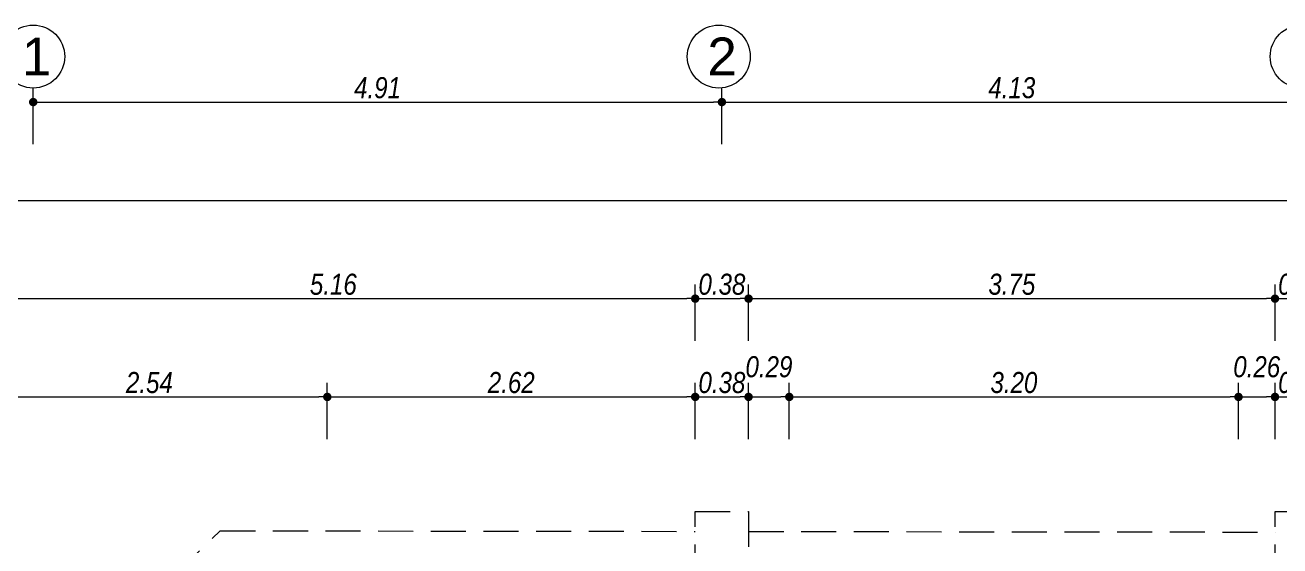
# Model space of a CAD drawing. Header units: inches. Extents: x 140 to 978, y -82 to 38.
# Drawn here: x 770.27 to 779.21, y 24.21 to 27.92 of the extents above; entities that cross this region are included whole.
import ezdxf

# ---------------------------------------------------------------- set-up
doc = ezdxf.new("R2010")
doc.units = ezdxf.units.IN
doc.header["$MEASUREMENT"] = 0
doc.linetypes.add('DASHED2', pattern=[0.375, 0.25, -0.125])
doc.layers.get('0').update_dxf_attribs({"lineweight": 0})
for name, color, linetype, lineweight in [('UNSAAC-COTA', 48, 'Continuous', 0), ('UNSAAC-FACHADA(2DO PLANO)', 7, 'Continuous', 30), ('UNSAAC-MUEBLE', 254, 'Continuous', 0), ('UNSAAC-PROYECCIONES', 38, 'DASHED2', 0), ('UNSAAC-TEXTOS', 250, 'Continuous', 0)]:
    doc.layers.add(name, color=color, linetype=linetype, lineweight=lineweight)
doc.styles.add('narrow', font='')
doc.styles.get("Standard").update_dxf_attribs({"font": 'arial.ttf'})
doc.styles.get('narrow').set_extended_font_data('Arial Narrow', italic=True)
doc.dimstyles.new('1EN75', dxfattribs={"dimtxt": 0.15, "dimasz": 0.06, "dimexe": 0.1, "dimexo": 0.15, "dimgap": 0.025, "dimtad": 1, "dimzin": 1, "dimdsep": 46, "dimtxsty": 'narrow', "dimblk": 'DOT', "dimcen": 0.1, "dimclrd": 256, "dimclre": 256, "dimclrt": 256, "dimaunit": 1, "dimadec": 3, "dimazin": 0, "dimtfac": 1, "dimtmove": 2, "dimatfit": 3, "dimldrblk": 'ARCHTICK', "dimfxl": 0.3, "dimfxlon": 1, "dimtolj": 1, "dimtzin": 0, "dimlwd": 0, "dimlwe": 0, "dimarcsym": 0})

# ---------------------------------------------------------------- blocks, each defined once
blk = doc.blocks.new('A$C38507331')
at = {"layer": 'UNSAAC-PROYECCIONES'}
for points in [[(-24.991, 34.7161), (-24.991, 36.6995), (-24.611, 36.6995), (-24.611, 34.7161)], [(-20.861, 34.7161), (-20.861, 36.6995), (-20.481, 36.6995), (-20.481, 34.7161)], [(-31.9396, 29.7609), (-31.9482, 33.1314), (-28.3742, 36.5628), (-24.991, 36.5586)], [(-24.611, 36.5581), (-20.861, 36.5535)]]:
    blk.add_lwpolyline(points, dxfattribs=at)
blk = doc.blocks.new('_Dot')
at = {"color": 0, "linetype": 'ByBlock', "lineweight": -2}
blk.add_line((-0.5, 0), (-1, 0), dxfattribs=at)
at = {"color": 0, "linetype": 'ByBlock', "const_width": 0.5}
blk.add_lwpolyline([(-0.25, 0, 1), (0.25, 0, 1)], format="xyb", close=True, dxfattribs=at)
blk = doc.blocks.new('*D483')
at = {"layer": 'Defpoints', "color": 0, "transparency": 16777216}
for p in [(772.4261, 25.2692), (772.4261, 24.2692), (769.891, 21.8642)]:
    blk.add_point(p, dxfattribs=at)
at = {"layer": 'UNSAAC-COTA', "lineweight": 0, "transparency": 16777216}
for p, q in [((769.891, 24.9692), (769.891, 25.3692)), ((772.4261, 24.9692), (772.4261, 25.3692)), ((769.951, 25.2692), (772.3661, 25.2692))]:
    blk.add_line(p, q, dxfattribs=at)
at = {"layer": 'UNSAAC-COTA', "lineweight": 0, "transparency": 16777216, "xscale": 0.06, "yscale": 0.06, "zscale": 0.06, "rotation": 180}
blk.add_blockref('_Dot', (769.891, 25.2692), dxfattribs=at)
at = {"layer": 'UNSAAC-COTA', "lineweight": 0, "transparency": 16777216, "xscale": 0.06, "yscale": 0.06, "zscale": 0.06}
blk.add_blockref('_Dot', (772.4261, 25.2692), dxfattribs=at)
at = {"layer": 'UNSAAC-COTA', "transparency": 16777216, "insert": (771.1585, 25.3708), "char_height": 0.15, "attachment_point": 5, "style": 'narrow'}
blk.add_mtext('\\A1;2.54', dxfattribs=at)
blk = doc.blocks.new('_ArchTick')
at = {"layer": 'UNSAAC-FACHADA(2DO PLANO)', "color": 0, "const_width": 0.15}
blk.add_lwpolyline([(-0.5, -0.5), (0.5, 0.5)], dxfattribs=at)
blk = doc.blocks.new('*D484')
at = {"layer": 'Defpoints', "color": 0, "transparency": 16777216}
for p in [(775.0469, 25.2692), (772.4261, 24.2692), (775.0469, 24.2692)]:
    blk.add_point(p, dxfattribs=at)
at = {"layer": 'UNSAAC-COTA', "lineweight": 0, "transparency": 16777216}
for p, q in [((772.4261, 24.9692), (772.4261, 25.3692)), ((775.0469, 24.9692), (775.0469, 25.3692)), ((772.4861, 25.2692), (774.9869, 25.2692))]:
    blk.add_line(p, q, dxfattribs=at)
at = {"layer": 'UNSAAC-COTA', "lineweight": 0, "transparency": 16777216, "xscale": 0.06, "yscale": 0.06, "zscale": 0.06, "rotation": 180}
blk.add_blockref('_Dot', (772.4261, 25.2692), dxfattribs=at)
at = {"layer": 'UNSAAC-COTA', "lineweight": 0, "transparency": 16777216, "xscale": 0.06, "yscale": 0.06, "zscale": 0.06}
blk.add_blockref('_Dot', (775.0469, 25.2692), dxfattribs=at)
at = {"layer": 'UNSAAC-COTA', "transparency": 16777216, "insert": (773.7365, 25.3708), "char_height": 0.15, "attachment_point": 5, "style": 'narrow'}
blk.add_mtext('\\A1;2.62', dxfattribs=at)
blk = doc.blocks.new('*D485')
at = {"layer": 'Defpoints', "color": 0, "transparency": 16777216}
for p in [(775.4269, 25.2692), (775.0469, 24.2692), (775.4269, 24.2692)]:
    blk.add_point(p, dxfattribs=at)
at = {"layer": 'UNSAAC-COTA', "lineweight": 0, "transparency": 16777216}
for p, q in [((775.0469, 24.9692), (775.0469, 25.3692)), ((775.4269, 24.9692), (775.4269, 25.3692)), ((775.1069, 25.2692), (775.3669, 25.2692))]:
    blk.add_line(p, q, dxfattribs=at)
at = {"layer": 'UNSAAC-COTA', "lineweight": 0, "transparency": 16777216, "xscale": 0.06, "yscale": 0.06, "zscale": 0.06, "rotation": 180}
blk.add_blockref('_Dot', (775.0469, 25.2692), dxfattribs=at)
at = {"layer": 'UNSAAC-COTA', "lineweight": 0, "transparency": 16777216, "xscale": 0.06, "yscale": 0.06, "zscale": 0.06}
blk.add_blockref('_Dot', (775.4269, 25.2692), dxfattribs=at)
at = {"layer": 'UNSAAC-COTA', "transparency": 16777216, "insert": (775.2369, 25.3708), "char_height": 0.15, "attachment_point": 5, "style": 'narrow'}
blk.add_mtext('\\A1;0.38', dxfattribs=at)
blk = doc.blocks.new('*D486')
at = {"layer": 'Defpoints', "color": 0, "transparency": 16777216}
for p in [(775.7169, 25.2692), (775.4269, 24.2692), (775.7169, 24.2692)]:
    blk.add_point(p, dxfattribs=at)
at = {"layer": 'UNSAAC-COTA', "lineweight": 0, "transparency": 16777216}
for p, q in [((775.4269, 24.9692), (775.4269, 25.3692)), ((775.7169, 24.9692), (775.7169, 25.3692)), ((775.4869, 25.2692), (775.6569, 25.2692))]:
    blk.add_line(p, q, dxfattribs=at)
at = {"layer": 'UNSAAC-COTA', "lineweight": 0, "transparency": 16777216, "xscale": 0.06, "yscale": 0.06, "zscale": 0.06, "rotation": 180}
blk.add_blockref('_Dot', (775.4269, 25.2692), dxfattribs=at)
at = {"layer": 'UNSAAC-COTA', "lineweight": 0, "transparency": 16777216, "xscale": 0.06, "yscale": 0.06, "zscale": 0.06}
blk.add_blockref('_Dot', (775.7169, 25.2692), dxfattribs=at)
at = {"layer": 'UNSAAC-COTA', "transparency": 16777216, "insert": (775.5719, 25.4833), "char_height": 0.15, "attachment_point": 5, "style": 'narrow'}
blk.add_mtext('\\A1;0.29', dxfattribs=at)
blk = doc.blocks.new('*D487')
at = {"layer": 'Defpoints', "color": 0, "transparency": 16777216}
for p in [(778.9169, 25.2692), (775.7169, 24.2692), (778.9169, 24.2692)]:
    blk.add_point(p, dxfattribs=at)
at = {"layer": 'UNSAAC-COTA', "lineweight": 0, "transparency": 16777216}
for p, q in [((775.7169, 24.9692), (775.7169, 25.3692)), ((778.9169, 24.9692), (778.9169, 25.3692)), ((775.7769, 25.2692), (778.8569, 25.2692))]:
    blk.add_line(p, q, dxfattribs=at)
at = {"layer": 'UNSAAC-COTA', "lineweight": 0, "transparency": 16777216, "xscale": 0.06, "yscale": 0.06, "zscale": 0.06, "rotation": 180}
blk.add_blockref('_Dot', (775.7169, 25.2692), dxfattribs=at)
at = {"layer": 'UNSAAC-COTA', "lineweight": 0, "transparency": 16777216, "xscale": 0.06, "yscale": 0.06, "zscale": 0.06}
blk.add_blockref('_Dot', (778.9169, 25.2692), dxfattribs=at)
at = {"layer": 'UNSAAC-COTA', "transparency": 16777216, "insert": (777.3169, 25.3708), "char_height": 0.15, "attachment_point": 5, "style": 'narrow'}
blk.add_mtext('\\A1;3.20', dxfattribs=at)
blk = doc.blocks.new('*D488')
at = {"layer": 'Defpoints', "color": 0, "transparency": 16777216}
for p in [(779.1769, 25.2692), (778.9169, 24.2692), (779.1769, 24.2692)]:
    blk.add_point(p, dxfattribs=at)
at = {"layer": 'UNSAAC-COTA', "lineweight": 0, "transparency": 16777216}
for p, q in [((778.9169, 24.9692), (778.9169, 25.3692)), ((779.1769, 24.9692), (779.1769, 25.3692)), ((778.9769, 25.2692), (779.1169, 25.2692))]:
    blk.add_line(p, q, dxfattribs=at)
at = {"layer": 'UNSAAC-COTA', "lineweight": 0, "transparency": 16777216, "xscale": 0.06, "yscale": 0.06, "zscale": 0.06, "rotation": 180}
blk.add_blockref('_Dot', (778.9169, 25.2692), dxfattribs=at)
at = {"layer": 'UNSAAC-COTA', "lineweight": 0, "transparency": 16777216, "xscale": 0.06, "yscale": 0.06, "zscale": 0.06}
blk.add_blockref('_Dot', (779.1769, 25.2692), dxfattribs=at)
at = {"layer": 'UNSAAC-COTA', "transparency": 16777216, "insert": (779.0469, 25.4833), "char_height": 0.15, "attachment_point": 5, "style": 'narrow'}
blk.add_mtext('\\A1;0.26', dxfattribs=at)
blk = doc.blocks.new('*D489')
at = {"layer": 'Defpoints', "color": 0, "transparency": 16777216}
for p in [(779.5569, 25.2692), (779.1769, 24.2692), (779.5569, 24.2692)]:
    blk.add_point(p, dxfattribs=at)
at = {"layer": 'UNSAAC-COTA', "lineweight": 0, "transparency": 16777216}
for p, q in [((779.1769, 24.9692), (779.1769, 25.3692)), ((779.5569, 24.9692), (779.5569, 25.3692)), ((779.2369, 25.2692), (779.4969, 25.2692))]:
    blk.add_line(p, q, dxfattribs=at)
at = {"layer": 'UNSAAC-COTA', "lineweight": 0, "transparency": 16777216, "xscale": 0.06, "yscale": 0.06, "zscale": 0.06, "rotation": 180}
blk.add_blockref('_Dot', (779.1769, 25.2692), dxfattribs=at)
at = {"layer": 'UNSAAC-COTA', "lineweight": 0, "transparency": 16777216, "xscale": 0.06, "yscale": 0.06, "zscale": 0.06}
blk.add_blockref('_Dot', (779.5569, 25.2692), dxfattribs=at)
at = {"layer": 'UNSAAC-COTA', "transparency": 16777216, "insert": (779.3669, 25.3708), "char_height": 0.15, "attachment_point": 5, "style": 'narrow'}
blk.add_mtext('\\A1;0.38', dxfattribs=at)
blk = doc.blocks.new('*D506')
at = {"layer": 'Defpoints', "color": 0, "transparency": 16777216}
for p in [(775.0469, 25.9692), (775.0469, 24.2692), (769.891, 21.8642)]:
    blk.add_point(p, dxfattribs=at)
at = {"layer": 'UNSAAC-COTA', "lineweight": 0, "transparency": 16777216}
for p, q in [((769.891, 25.6692), (769.891, 26.0692)), ((775.0469, 25.6692), (775.0469, 26.0692)), ((769.951, 25.9692), (774.9869, 25.9692))]:
    blk.add_line(p, q, dxfattribs=at)
at = {"layer": 'UNSAAC-COTA', "lineweight": 0, "transparency": 16777216, "xscale": 0.06, "yscale": 0.06, "zscale": 0.06, "rotation": 180}
blk.add_blockref('_Dot', (769.891, 25.9692), dxfattribs=at)
at = {"layer": 'UNSAAC-COTA', "lineweight": 0, "transparency": 16777216, "xscale": 0.06, "yscale": 0.06, "zscale": 0.06}
blk.add_blockref('_Dot', (775.0469, 25.9692), dxfattribs=at)
at = {"layer": 'UNSAAC-COTA', "transparency": 16777216, "insert": (772.4689, 26.0708), "char_height": 0.15, "attachment_point": 5, "style": 'narrow'}
blk.add_mtext('\\A1;5.16', dxfattribs=at)
blk = doc.blocks.new('*D507')
at = {"layer": 'Defpoints', "color": 0, "transparency": 16777216}
for p in [(775.4269, 25.9692), (775.0469, 24.2692), (775.4269, 24.2692)]:
    blk.add_point(p, dxfattribs=at)
at = {"layer": 'UNSAAC-COTA', "lineweight": 0, "transparency": 16777216}
for p, q in [((775.0469, 25.6692), (775.0469, 26.0692)), ((775.4269, 25.6692), (775.4269, 26.0692)), ((775.1069, 25.9692), (775.3669, 25.9692))]:
    blk.add_line(p, q, dxfattribs=at)
at = {"layer": 'UNSAAC-COTA', "lineweight": 0, "transparency": 16777216, "xscale": 0.06, "yscale": 0.06, "zscale": 0.06, "rotation": 180}
blk.add_blockref('_Dot', (775.0469, 25.9692), dxfattribs=at)
at = {"layer": 'UNSAAC-COTA', "lineweight": 0, "transparency": 16777216, "xscale": 0.06, "yscale": 0.06, "zscale": 0.06}
blk.add_blockref('_Dot', (775.4269, 25.9692), dxfattribs=at)
at = {"layer": 'UNSAAC-COTA', "transparency": 16777216, "insert": (775.2369, 26.0708), "char_height": 0.15, "attachment_point": 5, "style": 'narrow'}
blk.add_mtext('\\A1;0.38', dxfattribs=at)
blk = doc.blocks.new('*D508')
at = {"layer": 'Defpoints', "color": 0, "transparency": 16777216}
for p in [(779.1769, 25.9692), (775.4269, 24.2692), (779.1769, 24.2692)]:
    blk.add_point(p, dxfattribs=at)
at = {"layer": 'UNSAAC-COTA', "lineweight": 0, "transparency": 16777216}
for p, q in [((775.4269, 25.6692), (775.4269, 26.0692)), ((779.1769, 25.6692), (779.1769, 26.0692)), ((775.4869, 25.9692), (779.1169, 25.9692))]:
    blk.add_line(p, q, dxfattribs=at)
at = {"layer": 'UNSAAC-COTA', "lineweight": 0, "transparency": 16777216, "xscale": 0.06, "yscale": 0.06, "zscale": 0.06, "rotation": 180}
blk.add_blockref('_Dot', (775.4269, 25.9692), dxfattribs=at)
at = {"layer": 'UNSAAC-COTA', "lineweight": 0, "transparency": 16777216, "xscale": 0.06, "yscale": 0.06, "zscale": 0.06}
blk.add_blockref('_Dot', (779.1769, 25.9692), dxfattribs=at)
at = {"layer": 'UNSAAC-COTA', "transparency": 16777216, "insert": (777.3019, 26.0708), "char_height": 0.15, "attachment_point": 5, "style": 'narrow'}
blk.add_mtext('\\A1;3.75', dxfattribs=at)
blk = doc.blocks.new('*D509')
at = {"layer": 'Defpoints', "color": 0, "transparency": 16777216}
for p in [(779.5569, 25.9692), (779.1769, 24.2692), (779.5569, 24.2692)]:
    blk.add_point(p, dxfattribs=at)
at = {"layer": 'UNSAAC-COTA', "lineweight": 0, "transparency": 16777216}
for p, q in [((779.1769, 25.6692), (779.1769, 26.0692)), ((779.5569, 25.6692), (779.5569, 26.0692)), ((779.2369, 25.9692), (779.4969, 25.9692))]:
    blk.add_line(p, q, dxfattribs=at)
at = {"layer": 'UNSAAC-COTA', "lineweight": 0, "transparency": 16777216, "xscale": 0.06, "yscale": 0.06, "zscale": 0.06, "rotation": 180}
blk.add_blockref('_Dot', (779.1769, 25.9692), dxfattribs=at)
at = {"layer": 'UNSAAC-COTA', "lineweight": 0, "transparency": 16777216, "xscale": 0.06, "yscale": 0.06, "zscale": 0.06}
blk.add_blockref('_Dot', (779.5569, 25.9692), dxfattribs=at)
at = {"layer": 'UNSAAC-COTA', "transparency": 16777216, "insert": (779.3669, 26.0708), "char_height": 0.15, "attachment_point": 5, "style": 'narrow'}
blk.add_mtext('\\A1;0.38', dxfattribs=at)
blk = doc.blocks.new('*D520')
at = {"layer": 'Defpoints', "color": 0, "transparency": 16777216}
for p in [(807.4869, 26.6692), (807.4869, 24.2692), (769.891, 21.8642)]:
    blk.add_point(p, dxfattribs=at)
at = {"layer": 'UNSAAC-COTA', "lineweight": 0, "transparency": 16777216}
for p, q in [((769.891, 26.3692), (769.891, 26.7692)), ((807.4869, 26.3692), (807.4869, 26.7692)), ((769.951, 26.6692), (807.4269, 26.6692))]:
    blk.add_line(p, q, dxfattribs=at)
at = {"layer": 'UNSAAC-COTA', "lineweight": 0, "transparency": 16777216, "xscale": 0.06, "yscale": 0.06, "zscale": 0.06, "rotation": 180}
blk.add_blockref('_Dot', (769.891, 26.6692), dxfattribs=at)
at = {"layer": 'UNSAAC-COTA', "lineweight": 0, "transparency": 16777216, "xscale": 0.06, "yscale": 0.06, "zscale": 0.06}
blk.add_blockref('_Dot', (807.4869, 26.6692), dxfattribs=at)
at = {"layer": 'UNSAAC-COTA', "transparency": 16777216, "insert": (788.689, 26.7708), "char_height": 0.15, "attachment_point": 5, "style": 'narrow'}
blk.add_mtext('\\A1;37.60', dxfattribs=at)
blk = doc.blocks.new('*D521')
at = {"layer": 'Defpoints', "color": 0, "transparency": 16777216}
for p in [(775.2369, 27.3692), (775.2369, 24.4392), (770.3311, 19.4839)]:
    blk.add_point(p, dxfattribs=at)
at = {"layer": 'UNSAAC-COTA', "lineweight": 0, "transparency": 16777216}
for p, q in [((770.3311, 27.0692), (770.3311, 27.4692)), ((775.2369, 27.0692), (775.2369, 27.4692)), ((770.3911, 27.3692), (775.1769, 27.3692))]:
    blk.add_line(p, q, dxfattribs=at)
at = {"layer": 'UNSAAC-COTA', "lineweight": 0, "transparency": 16777216, "xscale": 0.06, "yscale": 0.06, "zscale": 0.06, "rotation": 180}
blk.add_blockref('_Dot', (770.3311, 27.3692), dxfattribs=at)
at = {"layer": 'UNSAAC-COTA', "lineweight": 0, "transparency": 16777216, "xscale": 0.06, "yscale": 0.06, "zscale": 0.06}
blk.add_blockref('_Dot', (775.2369, 27.3692), dxfattribs=at)
at = {"layer": 'UNSAAC-COTA', "transparency": 16777216, "insert": (772.784, 27.4708), "char_height": 0.15, "attachment_point": 5, "style": 'narrow'}
blk.add_mtext('\\A1;4.91', dxfattribs=at)
blk = doc.blocks.new('*D522')
at = {"layer": 'Defpoints', "color": 0, "transparency": 16777216}
for p in [(779.3669, 27.3692), (775.2369, 24.4392), (779.3669, 24.4392)]:
    blk.add_point(p, dxfattribs=at)
at = {"layer": 'UNSAAC-COTA', "lineweight": 0, "transparency": 16777216}
for p, q in [((775.2369, 27.0692), (775.2369, 27.4692)), ((779.3669, 27.0692), (779.3669, 27.4692)), ((775.2969, 27.3692), (779.3069, 27.3692))]:
    blk.add_line(p, q, dxfattribs=at)
at = {"layer": 'UNSAAC-COTA', "lineweight": 0, "transparency": 16777216, "xscale": 0.06, "yscale": 0.06, "zscale": 0.06, "rotation": 180}
blk.add_blockref('_Dot', (775.2369, 27.3692), dxfattribs=at)
at = {"layer": 'UNSAAC-COTA', "lineweight": 0, "transparency": 16777216, "xscale": 0.06, "yscale": 0.06, "zscale": 0.06}
blk.add_blockref('_Dot', (779.3669, 27.3692), dxfattribs=at)
at = {"layer": 'UNSAAC-COTA', "transparency": 16777216, "insert": (777.3019, 27.4708), "char_height": 0.15, "attachment_point": 5, "style": 'narrow'}
blk.add_mtext('\\A1;4.13', dxfattribs=at)

msp = doc.modelspace()

# ---------------------------------------------------------------- linework, layer by layer
at = {"layer": 'UNSAAC-TEXTOS'}
for centre in [(770.3311, 27.6934), (775.2148, 27.6934), (779.3669, 27.6934)]:
    msp.add_circle(centre, 0.2242, dxfattribs=at)

# ---------------------------------------------------------------- block references
at = {"layer": 'UNSAAC-MUEBLE'}
msp.add_blockref('A$C38507331', (800.0379, -12.247), dxfattribs=at)

# ---------------------------------------------------------------- texts
at = {"layer": 'UNSAAC-TEXTOS', "char_height": 0.27, "width": 0.425032, "attachment_point": 1}
for s, insert in [('1', (770.2499, 27.829)), ('2', (775.1336, 27.829))]:
    msp.add_mtext(s, dxfattribs=dict(at, insert=insert))

# ---------------------------------------------------------------- dimensions: what is measured, and where the dimension line sits
at = {"layer": 'UNSAAC-COTA'}
for base, p1, p2, picture, middle in [((775.2369, 27.3692), (770.3311, 19.4839), (775.2369, 24.4392), '*D521', (772.784, 27.4708)), ((779.3669, 27.3692), (775.2369, 24.4392), (779.3669, 24.4392), '*D522', (777.3019, 27.4708)), ((807.4869, 26.6692), (769.891, 21.8642), (807.4869, 24.2692), '*D520', (788.689, 26.7708)), ((775.0469, 25.9692), (769.891, 21.8642), (775.0469, 24.2692), '*D506', (772.4689, 26.0708)), ((775.4269, 25.9692), (775.0469, 24.2692), (775.4269, 24.2692), '*D507', (775.2369, 26.0708)), ((779.1769, 25.9692), (775.4269, 24.2692), (779.1769, 24.2692), '*D508', (777.3019, 26.0708)), ((779.5569, 25.9692), (779.1769, 24.2692), (779.5569, 24.2692), '*D509', (779.3669, 26.0708)), ((775.7169, 25.2692), (775.4269, 24.2692), (775.7169, 24.2692), '*D486', (775.5719, 25.4833)), ((779.1769, 25.2692), (778.9169, 24.2692), (779.1769, 24.2692), '*D488', (779.0469, 25.4833)), ((772.4261, 25.2692), (769.891, 21.8642), (772.4261, 24.2692), '*D483', (771.1585, 25.3708)), ((775.0469, 25.2692), (772.4261, 24.2692), (775.0469, 24.2692), '*D484', (773.7365, 25.3708)), ((775.4269, 25.2692), (775.0469, 24.2692), (775.4269, 24.2692), '*D485', (775.2369, 25.3708)), ((778.9169, 25.2692), (775.7169, 24.2692), (778.9169, 24.2692), '*D487', (777.3169, 25.3708)), ((779.5569, 25.2692), (779.1769, 24.2692), (779.5569, 24.2692), '*D489', (779.3669, 25.3708))]:
    dim = msp.add_linear_dim(base=base, p1=p1, p2=p2, dimstyle='1EN75', dxfattribs=at)
    dim.commit()
    dim.dimension.update_dxf_attribs({"geometry": picture, "text_midpoint": middle})

doc.saveas('drawing.dxf')
